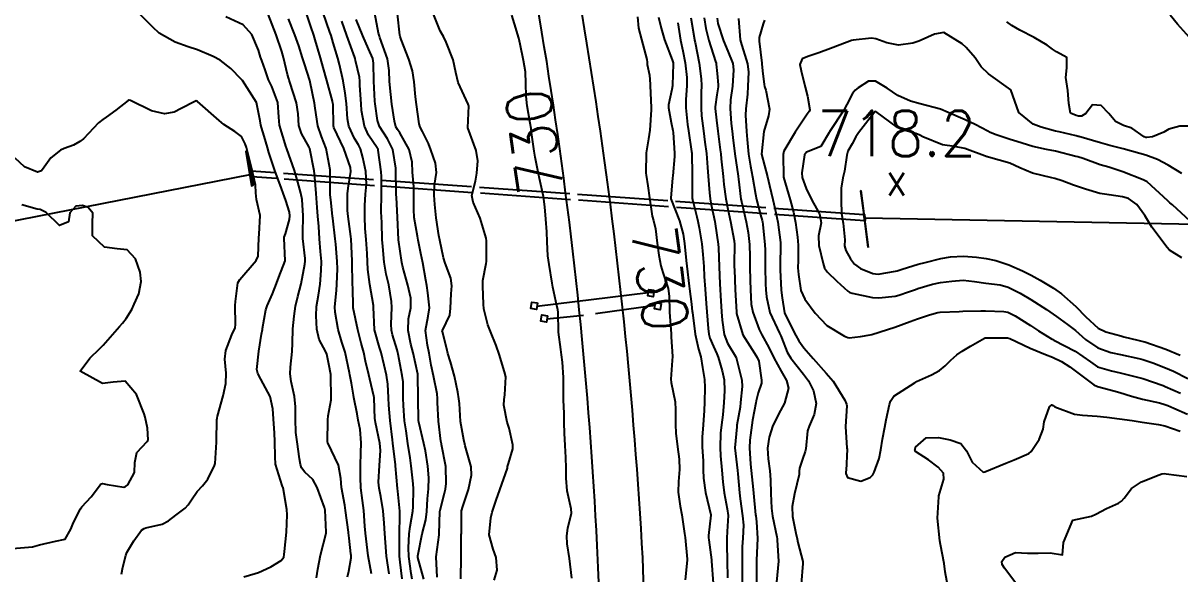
# Model space of a CAD drawing. Header units: metres. Extents: x 318500 to 325275, y 7408834 to 7428799.
# Drawn here: x 320228.5 to 320330.8, y 7412416.1 to 7412464.8 of the extents above; entities that cross this region are included whole.
import ezdxf
from ezdxf.enums import TextEntityAlignment as Align

# ---------------------------------------------------------------- set-up
doc = ezdxf.new("R2010")
doc.units = ezdxf.units.M
doc.header["$MEASUREMENT"] = 0
doc.linetypes.add('CONTINUO', pattern=[0])
doc.linetypes.add('TRACEJADO', pattern=[8.7, 8, -0.7])
for name, color, linetype in [('BUEIRO', 151, 'Continuous'), ('Cotas', 45, 'Continuous'), ('Curvas de Nivel 1m', 11, 'Continuous'), ('Curvas de Nivel 5m', 15, 'Continuous'), ('GALERIA', 45, 'Continuous'), ('Linha Férrea', 20, 'Continuous'), ('Pontos Cotados', 45, 'Continuous'), ('Pórticos', 45, 'Continuous'), ('TEXTO', 45, 'Continuous')]:
    doc.layers.add(name, color=color, linetype=linetype)
doc.styles.add('Style-STANDARD', font='STANDARD.shx')

# ---------------------------------------------------------------- blocks, each defined once
blk = doc.blocks.new('ELVTXT_15')
at = {"layer": 'Pontos Cotados', "linetype": 'Continuous', "style": 'Style-STANDARD'}
for s, height, p in [('718.2', 4, (0, 4)), ('x', 3, (0, 0))]:
    blk.add_text(s, height=height, dxfattribs=at).set_placement(p, align=Align.MIDDLE_CENTER)

msp = doc.modelspace()

# ---------------------------------------------------------------- linework, layer by layer
at = {"layer": 'BUEIRO', "linetype": 'CONTINUO'}
for points in [[(320248.3, 7412453.47, 718.75), (320248.2, 7412453.48, 717.63), (320248.7, 7412450.42, 717.57), (320248.87, 7412450.51, 718.73)], [(320248.3, 7412453.47, 718.75), (320248.87, 7412450.51, 718.73)], [(320302.63, 7412450.03, 719.91), (320302.58, 7412449.95, 717.64), (320302.88, 7412447.85, 717.1)], [(320303.29, 7412444.98, 719.87), (320302.63, 7412450.03, 719.91)], [(320303.29, 7412444.98, 719.87), (320303.25, 7412444.99, 718.1), (320302.96, 7412447.33, 717.18)]]:
    msp.add_polyline3d(points, dxfattribs=at)
at = {"layer": 'Curvas de Nivel 1m', "flags": 128}
for points, elevation in [([(320248.02, 7412415.83), (320249.01, 7412416.11), (320249.31, 7412416.22), (320250.4, 7412416.71), (320251.32, 7412417.26), (320251.55, 7412417.56), (320251.6, 7412417.79), (320251.62, 7412418.07), (320251.78, 7412419.78), (320251.85, 7412421.3), (320251.83, 7412421.78), (320251.49, 7412423.71), (320251.46, 7412423.79), (320251.45, 7412423.82), (320251.41, 7412423.91), (320250.83, 7412425.8), (320250.78, 7412426.46), (320250.77, 7412427.8), (320250.73, 7412428.54), (320250.63, 7412429.8), (320250.58, 7412430.71), (320250.34, 7412431.8), (320249.53, 7412433.33), (320249.25, 7412433.81), (320249.17, 7412434.19), (320249.35, 7412435.81), (320249.58, 7412437.3), (320249.66, 7412437.73), (320249.67, 7412437.81), (320249.97, 7412439.45), (320250.09, 7412439.81), (320250.56, 7412440.87), (320250.92, 7412441.8), (320251.12, 7412442.34), (320251.67, 7412443.79), (320251.59, 7412445.79), (320251.6, 7412445.89), (320251.71, 7412446.19), (320252.06, 7412447.45), (320252.09, 7412447.78), (320252.05, 7412448.1), (320251.74, 7412449.13), (320251.5, 7412449.79), (320251.35, 7412450.2), (320250.76, 7412451.8), (320250.24, 7412453.37), (320250.1, 7412453.81), (320249.82, 7412454.82), (320249.59, 7412455.58), (320249.52, 7412455.81), (320249.46, 7412456.19), (320249.14, 7412457.82), (320247.89, 7412459.76), (320247.81, 7412459.84), (320246.86, 7412460.82), (320245.91, 7412461.55), (320245.3, 7412461.88), (320243.92, 7412462.46), (320243.1, 7412462.73), (320241.93, 7412463.13), (320240.53, 7412463.94), (320239.95, 7412464.48), (320238.5, 7412465.96)], 719), ([(320257.19, 7412415.82), (320257.31, 7412416.34), (320257.52, 7412417.51), (320257.51, 7412417.71), (320257.49, 7412417.87), (320257.35, 7412419.26), (320257.29, 7412419.71), (320257.29, 7412419.78), (320257.01, 7412421.71), (320256.94, 7412422.16), (320256.67, 7412423.72), (320256.6, 7412424.54), (320256.39, 7412425.72), (320255.46, 7412427.69), (320255.44, 7412427.73), (320255.43, 7412427.76), (320255.45, 7412429.73), (320255.49, 7412430.07), (320255.74, 7412431.5), (320255.75, 7412431.73), (320255.71, 7412433.56), (320255.7, 7412433.73), (320255.55, 7412434.65), (320255.37, 7412435.54), (320255.28, 7412435.73), (320254.67, 7412436.83), (320254.48, 7412437.75), (320254.43, 7412438.92), (320254.46, 7412439.75), (320254.62, 7412440.76), (320254.77, 7412441.74), (320254.87, 7412442.95), (320254.88, 7412443.74), (320254.81, 7412444.62), (320254.7, 7412445.74), (320254.64, 7412446.82), (320254.57, 7412447.75), (320254.5, 7412448.51), (320254.42, 7412449.75), (320254.31, 7412451.21), (320254.25, 7412451.75), (320253.87, 7412453.7), (320253.85, 7412453.76), (320253.84, 7412453.79), (320253.81, 7412453.85), (320253.12, 7412455.07), (320252.88, 7412455.77), (320252.83, 7412456.79), (320252.68, 7412457.78), (320252.08, 7412459.59), (320252.02, 7412459.79), (320251.99, 7412459.89), (320251.89, 7412460.29), (320251.53, 7412461.79), (320251.38, 7412462.33), (320250.88, 7412463.8), (320250.17, 7412465.61)], 721), ([(320259.31, 7412416.09), (320259.02, 7412417.68), (320258.84, 7412419.18), (320258.79, 7412419.69), (320258.73, 7412420.32), (320258.63, 7412421.69), (320258.51, 7412422.58), (320258.36, 7412423.7), (320258.34, 7412424.61), (320258.35, 7412425.7), (320258.36, 7412426.78), (320258.4, 7412427.7), (320258.31, 7412428.87), (320258.13, 7412429.7), (320258.03, 7412430.24), (320257.76, 7412431.71), (320257.72, 7412431.91), (320257.53, 7412432.97), (320257.4, 7412433.71), (320257.38, 7412433.88), (320256.99, 7412435.72), (320256.69, 7412436.6), (320256.35, 7412437.72), (320256.09, 7412439.25), (320256.08, 7412439.73), (320256.21, 7412441.16), (320256.24, 7412441.72), (320256.29, 7412443.09), (320256.28, 7412443.72), (320256.15, 7412445.27), (320256.1, 7412445.73), (320255.89, 7412447.57), (320255.87, 7412447.73), (320255.74, 7412448.93), (320255.67, 7412449.65), (320255.66, 7412449.73), (320255.66, 7412449.83), (320255.67, 7412451.73), (320255.66, 7412451.85), (320255.3, 7412453.74), (320254.89, 7412454.81), (320254.56, 7412455.75), (320254.32, 7412457.29), (320254.26, 7412457.75), (320253.89, 7412459.61), (320253.85, 7412459.76), (320253.37, 7412461.23), (320253.21, 7412461.77), (320252.89, 7412462.81), (320252.54, 7412463.78), (320251.96, 7412465.2)], 722), ([(320260.88, 7412416.08), (320260.63, 7412417.66), (320260.54, 7412418.86), (320260.5, 7412419.66), (320260.44, 7412420.58), (320260.35, 7412421.67), (320260.13, 7412422.94), (320259.99, 7412423.67), (320259.94, 7412424.2), (320260.01, 7412425.67), (320260.1, 7412427.02), (320260.05, 7412427.67), (320259.66, 7412429.5), (320259.64, 7412429.68), (320259.62, 7412429.81), (320259.54, 7412431.68), (320259.54, 7412431.7), (320259.51, 7412431.82), (320259.16, 7412433.31), (320259.07, 7412433.69), (320258.79, 7412434.92), (320258.62, 7412435.69), (320258.4, 7412436.52), (320258.1, 7412437.7), (320257.7, 7412439.63), (320257.69, 7412439.71), (320257.65, 7412441.39), (320257.64, 7412441.71), (320257.6, 7412443.71), (320257.6, 7412443.79), (320257.5, 7412445.71), (320257.48, 7412445.94), (320257.24, 7412447.71), (320257.19, 7412448.26), (320257.2, 7412449.72), (320257.24, 7412450.23), (320257.49, 7412451.71), (320257.46, 7412452.04), (320256.85, 7412453.72), (320255.98, 7412455.58), (320255.94, 7412455.73), (320255.91, 7412457.68), (320255.9, 7412457.73), (320255.86, 7412457.92), (320255.37, 7412459.74), (320255.05, 7412460.89), (320254.8, 7412461.75), (320254.33, 7412463.36), (320254.21, 7412463.76), (320253.95, 7412464.54), (320253.52, 7412465.77)], 723), ([(320262.03, 7412415.64), (320261.84, 7412417.13), (320261.79, 7412417.65), (320261.78, 7412419.21), (320261.79, 7412419.65), (320261.82, 7412421.2), (320261.82, 7412421.65), (320261.65, 7412423.4), (320261.62, 7412423.65), (320261.44, 7412425.64), (320261.43, 7412425.74), (320261.2, 7412427.65), (320261.16, 7412427.96), (320260.96, 7412429.66), (320260.86, 7412431.01), (320260.83, 7412431.66), (320260.76, 7412432.89), (320260.64, 7412433.66), (320260.43, 7412434.55), (320260.16, 7412435.67), (320260.03, 7412436.13), (320259.59, 7412437.68), (320259.49, 7412439.68), (320259.48, 7412439.83), (320259.17, 7412441.69), (320259, 7412443.03), (320258.96, 7412443.69), (320258.92, 7412444.45), (320258.84, 7412445.69), (320258.75, 7412446.65), (320258.71, 7412447.7), (320258.72, 7412448.68), (320258.79, 7412449.69), (320258.86, 7412450.59), (320258.82, 7412451.69), (320258.56, 7412452.93), (320258.33, 7412453.7), (320258.16, 7412454.05), (320257.82, 7412454.62), (320257.32, 7412455.72), (320257.2, 7412456.35), (320257.09, 7412457.72), (320256.98, 7412458.62), (320256.8, 7412459.72), (320256.47, 7412461.16), (320256.32, 7412461.73), (320255.93, 7412463.08), (320255.74, 7412463.73), (320255.64, 7412464.04), (320255.03, 7412465.74)], 724), ([(320265.12, 7412415.79), (320265.04, 7412417.6), (320265.29, 7412419.54), (320265.31, 7412419.6), (320265.31, 7412419.64), (320265.36, 7412421.6), (320265.36, 7412421.62), (320265.38, 7412421.72), (320265.78, 7412423.22), (320265.86, 7412423.59), (320265.92, 7412424.1), (320265.88, 7412425.59), (320265.51, 7412427.54), (320265.5, 7412427.6), (320265.46, 7412427.84), (320265.25, 7412429.6), (320265.16, 7412431.26), (320265.15, 7412431.61), (320265.11, 7412432.02), (320264.79, 7412433.61), (320264.6, 7412434.57), (320264.42, 7412435.62), (320264.28, 7412436.32), (320264.09, 7412437.62), (320264.32, 7412438.9), (320264.43, 7412439.62), (320264.3, 7412440.96), (320264.2, 7412441.62), (320264.12, 7412442.09), (320263.84, 7412443.63), (320263.68, 7412444.44), (320263.43, 7412445.63), (320263.37, 7412445.97), (320263.1, 7412447.64), (320263.05, 7412448.33), (320263.07, 7412449.64), (320263.05, 7412450.35), (320262.95, 7412451.64), (320262.9, 7412452.53), (320262.64, 7412453.64), (320261.82, 7412455.11), (320261.6, 7412455.43), (320261.48, 7412455.66), (320261.36, 7412456.14), (320261.12, 7412457.66), (320261.01, 7412458.52), (320260.92, 7412459.66), (320260.89, 7412460.65), (320260.74, 7412461.67), (320260.06, 7412463.56), (320260.01, 7412463.68), (320259.94, 7412463.95), (320259.61, 7412465.69)], 727), ([(320267.23, 7412415.65), (320267.24, 7412417.57), (320267.26, 7412419.48), (320267.26, 7412419.57), (320267.27, 7412419.65), (320267.28, 7412421.57), (320267.29, 7412421.67), (320267.39, 7412422.05), (320267.77, 7412423.2), (320267.89, 7412423.57), (320268.15, 7412424.83), (320268.12, 7412425.56), (320267.61, 7412427.42), (320267.56, 7412427.57), (320267.47, 7412427.94), (320267.2, 7412429.57), (320267.1, 7412431.17), (320267.05, 7412431.58), (320266.94, 7412432.16), (320266.65, 7412433.58), (320266.29, 7412434.86), (320266.08, 7412435.59), (320265.98, 7412436), (320265.59, 7412437.52), (320265.58, 7412437.59), (320265.59, 7412437.64), (320266.23, 7412438.97), (320266.31, 7412439.59), (320266.36, 7412440.87), (320266.41, 7412441.59), (320266.32, 7412442.26), (320265.82, 7412443.6), (320265.68, 7412444.06), (320265.36, 7412445.61), (320265.28, 7412446.03), (320265.03, 7412447.61), (320264.91, 7412448.78), (320264.86, 7412449.61), (320264.89, 7412450.49), (320265.07, 7412451.61), (320264.98, 7412452.43), (320264.57, 7412453.62), (320264.37, 7412454.18), (320263.83, 7412455.24), (320263.63, 7412455.63), (320263.54, 7412455.92), (320263.28, 7412457.64), (320263.2, 7412458.31), (320263.08, 7412459.64), (320262.93, 7412460.61), (320262.63, 7412461.64), (320261.94, 7412463.39), (320261.85, 7412463.65), (320261.83, 7412463.77), (320261.62, 7412465.66)], 728), ([(320270.16, 7412415.54), (320270.44, 7412416.41), (320270.34, 7412417.53), (320270.07, 7412418.27), (320269.72, 7412419.54), (320269.86, 7412421.06), (320269.98, 7412421.54), (320270.33, 7412422.61), (320270.68, 7412423.53), (320271.34, 7412425.43), (320271.36, 7412425.52), (320271.36, 7412425.59), (320271.44, 7412425.86), (320271.82, 7412427.15), (320271.83, 7412427.51), (320271.48, 7412428.97), (320271.32, 7412429.52), (320271.01, 7412431.03), (320271.05, 7412431.53), (320271.12, 7412431.92), (320271.19, 7412433.53), (320271.09, 7412433.98), (320270.61, 7412435.53), (320270.35, 7412436.31), (320269.83, 7412437.55), (320269.6, 7412438.14), (320269.24, 7412439.55), (320269.22, 7412439.96), (320269.17, 7412441.55), (320269.17, 7412442.04), (320269.46, 7412443.55), (320269.48, 7412443.74), (320269.48, 7412445.55), (320269.45, 7412445.81), (320268.93, 7412447.56), (320268.32, 7412448.99), (320268.2, 7412449.57), (320268.5, 7412450.83), (320268.64, 7412451.56), (320268.71, 7412452.65), (320268.58, 7412453.56), (320267.83, 7412455.57), (320267.92, 7412457.51), (320267.9, 7412457.57), (320267.86, 7412457.66), (320266.98, 7412459.58), (320266.77, 7412460.46), (320266.55, 7412461.59), (320265.93, 7412463.14), (320265.7, 7412463.6), (320265.39, 7412464.16), (320264.8, 7412465.62)], 729), ([(320284.7, 7412465.35), (320284.93, 7412464.37), (320285.24, 7412463.34), (320285.91, 7412461.59), (320285.99, 7412461.33), (320286, 7412461.24), (320285.95, 7412459.33), (320285.95, 7412459.27), (320285.88, 7412458.96), (320285.59, 7412457.61), (320285.59, 7412457.33), (320285.84, 7412456.04), (320285.98, 7412455.33), (320286, 7412455.16), (320286.11, 7412453.33), (320286.11, 7412453.02), (320285.98, 7412451.33), (320285.96, 7412451.14), (320285.8, 7412449.33), (320285.81, 7412449.27), (320286.56, 7412447.32), (320286.88, 7412446.15), (320287, 7412445.32), (320287.16, 7412443.83), (320287.21, 7412443.31), (320287.42, 7412441.55), (320287.45, 7412441.31), (320287.63, 7412439.95), (320287.69, 7412439.31), (320287.71, 7412439.22), (320287.94, 7412437.3), (320288.26, 7412435.99), (320288.45, 7412435.3), (320288.6, 7412434.34), (320288.77, 7412433.29), (320288.82, 7412432.58), (320288.79, 7412431.29), (320288.75, 7412430.54), (320288.66, 7412429.29), (320288.58, 7412428.18), (320288.58, 7412427.29), (320288.65, 7412426.09), (320288.67, 7412425.29), (320288.69, 7412424.56), (320288.87, 7412423.29), (320289.35, 7412421.31), (320289.35, 7412421.28), (320289.14, 7412419.5), (320289.14, 7412419.28), (320289.16, 7412419.09), (320289.33, 7412417.77), (320289.39, 7412417.33), (320289.39, 7412417.28), (320289.39, 7412417.22), (320289.55, 7412415.28)], 729), ([(320287.58, 7412465.31), (320287.88, 7412463.37), (320287.89, 7412463.31), (320287.94, 7412463.11), (320288.31, 7412461.3), (320288.49, 7412459.9), (320288.51, 7412459.3), (320288.49, 7412458.7), (320288.47, 7412457.3), (320288.52, 7412456.63), (320288.69, 7412455.3), (320288.82, 7412454.29), (320288.94, 7412453.29), (320289.03, 7412452.05), (320289.09, 7412451.29), (320289.22, 7412449.82), (320289.28, 7412449.29), (320289.35, 7412448.89), (320289.68, 7412447.28), (320289.73, 7412447.06), (320290, 7412445.28), (320290.03, 7412444.94), (320290.07, 7412443.27), (320290.13, 7412441.75), (320290.15, 7412441.27), (320290.18, 7412440.73), (320290.28, 7412439.27), (320290.33, 7412438.55), (320290.53, 7412437.27), (320290.82, 7412436.5), (320291.57, 7412435.25), (320292.08, 7412433.24), (320292.1, 7412432.67), (320291.97, 7412431.25), (320291.92, 7412430.84), (320291.65, 7412429.25), (320291.63, 7412429.1), (320291.46, 7412427.25), (320291.7, 7412425.25), (320291.73, 7412424.95), (320291.86, 7412423.25), (320291.93, 7412422.72), (320292.15, 7412421.24), (320292.22, 7412420.39), (320292.16, 7412419.24), (320292.12, 7412418.47), (320292.11, 7412417.24), (320292.11, 7412416.45), (320292.11, 7412415.24)], 727), ([(320288.74, 7412465.3), (320288.89, 7412464.36), (320289.16, 7412463.29), (320289.76, 7412461.43), (320289.81, 7412461.28), (320289.82, 7412461.19), (320289.9, 7412460.36), (320289.99, 7412459.38), (320289.99, 7412459.28), (320289.98, 7412459.19), (320289.88, 7412458.47), (320289.73, 7412457.41), (320289.73, 7412457.28), (320289.84, 7412456.24), (320289.96, 7412455.28), (320290.16, 7412453.63), (320290.21, 7412453.27), (320290.26, 7412452.81), (320290.42, 7412451.27), (320290.49, 7412450.54), (320290.67, 7412449.27), (320290.84, 7412448.36), (320291.07, 7412447.26), (320291.39, 7412445.57), (320291.42, 7412445.25), (320291.41, 7412443.52), (320291.41, 7412443.25), (320291.42, 7412443.01), (320291.5, 7412441.25), (320291.61, 7412439.26), (320291.62, 7412439.14), (320292.16, 7412437.24), (320293.2, 7412435.61), (320293.45, 7412435.23), (320293.57, 7412434.91), (320293.83, 7412433.23), (320293.81, 7412432.96), (320293.52, 7412432.12), (320293.34, 7412431.4), (320293.31, 7412431.23), (320293.03, 7412429.7), (320292.96, 7412429.24), (320292.78, 7412427.93), (320292.75, 7412427.24), (320292.86, 7412425.81), (320292.92, 7412425.24), (320293.08, 7412423.56), (320293.11, 7412423.23), (320293.3, 7412421.31), (320293.31, 7412421.23), (320293.37, 7412420.7), (320293.48, 7412419.23), (320293.39, 7412417.29), (320293.38, 7412417.23), (320293.39, 7412417.17), (320293.38, 7412415.23)], 726), ([(320291.8, 7412465.25), (320291.94, 7412463.36), (320291.96, 7412463.25), (320291.96, 7412463.22), (320292.58, 7412461.24), (320292.67, 7412460.48), (320292.62, 7412459.24), (320292.59, 7412458.53), (320292.44, 7412457.24), (320292.41, 7412456.69), (320292.5, 7412455.24), (320292.54, 7412454.53), (320292.66, 7412453.24), (320292.85, 7412452.18), (320293.03, 7412451.24), (320293.3, 7412449.69), (320293.39, 7412449.23), (320293.74, 7412447.87), (320293.87, 7412447.37), (320293.91, 7412447.23), (320293.93, 7412447.02), (320294.13, 7412445.22), (320294.15, 7412444.77), (320294.14, 7412443.22), (320294.18, 7412441.75), (320294.21, 7412441.22), (320294.25, 7412440.61), (320294.55, 7412439.22), (320295.4, 7412437.4), (320295.51, 7412437.2), (320295.54, 7412437.15), (320295.59, 7412437.01), (320296.1, 7412435.72), (320296.43, 7412435.19), (320297.55, 7412433.77), (320297.97, 7412433.17), (320298.41, 7412432.28), (320298.65, 7412431.16), (320298.48, 7412430.18), (320298.03, 7412429.16), (320297.9, 7412428.75), (320297.74, 7412427.17), (320297.69, 7412426.93), (320297.45, 7412426.23), (320297.17, 7412425.44), (320297.16, 7412425.17), (320297.14, 7412424.89), (320296.75, 7412423.18), (320296.52, 7412422.05), (320296.55, 7412421.18), (320296.86, 7412419.68), (320296.97, 7412419.18), (320297.04, 7412418.86), (320297.34, 7412417.74), (320297.48, 7412417.17), (320297.49, 7412417.01), (320297.32, 7412415.17)], 724), ([(320331.95, 7412463.25), (320330.63, 7412464.74), (320329.98, 7412465.53)], 724), ([(320263.93, 7412415.62), (320263.41, 7412417.55), (320263.4, 7412417.63), (320263.4, 7412417.7), (320263.8, 7412419.62), (320264.11, 7412420.88), (320264.2, 7412421.62), (320264.27, 7412422.74), (320264.37, 7412423.62), (320264.4, 7412424.59), (320264.3, 7412425.62), (320264.08, 7412426.99), (320263.95, 7412427.62), (320263.49, 7412429.52), (320263.47, 7412429.63), (320263.46, 7412429.66), (320263.44, 7412431.63), (320263.44, 7412431.7), (320263.42, 7412433.63), (320263.4, 7412433.77), (320263, 7412435.64), (320262.8, 7412436.42), (320262.55, 7412437.64), (320262.6, 7412438.65), (320262.79, 7412439.64), (320262.79, 7412440.48), (320262.54, 7412441.64), (320262.08, 7412443.23), (320261.99, 7412443.65), (320261.7, 7412445.65), (320261.6, 7412447.65), (320261.51, 7412449.41), (320261.5, 7412449.65), (320261.5, 7412449.91), (320261.47, 7412451.65), (320261.46, 7412451.98), (320261.19, 7412453.66), (320260.73, 7412454.58), (320260.02, 7412455.68), (320259.84, 7412456.21), (320259.64, 7412457.68), (320259.62, 7412457.93), (320259.53, 7412459.69), (320259.5, 7412461.28), (320259.42, 7412461.69), (320259.05, 7412462.56), (320258.55, 7412463.7), (320257.96, 7412465.15)], 726), ([(320286.43, 7412464.85), (320286.66, 7412463.32), (320286.86, 7412462.39), (320287.08, 7412461.32), (320287.2, 7412460.01), (320287.2, 7412459.32), (320287.14, 7412458.04), (320287.13, 7412457.32), (320287.28, 7412455.87), (320287.37, 7412455.31), (320287.64, 7412453.48), (320287.65, 7412453.31), (320287.68, 7412451.41), (320287.68, 7412451.31), (320287.69, 7412449.37), (320287.7, 7412449.31), (320287.75, 7412449.11), (320288.11, 7412447.68), (320288.19, 7412447.3), (320288.3, 7412446.72), (320288.55, 7412445.3), (320288.64, 7412444.34), (320288.71, 7412443.29), (320288.76, 7412442.4), (320288.83, 7412441.29), (320288.91, 7412440.01), (320288.97, 7412439.29), (320289.1, 7412437.79), (320289.16, 7412437.29), (320289.25, 7412436.95), (320289.58, 7412436.2), (320289.87, 7412435.57), (320289.99, 7412435.27), (320290.34, 7412434.06), (320290.51, 7412433.27), (320290.55, 7412432.29), (320290.5, 7412431.27), (320290.4, 7412430.17), (320290.28, 7412429.27), (320290.2, 7412428.54), (320290.16, 7412427.27), (320290.19, 7412426.53), (320290.3, 7412425.27), (320290.39, 7412424.23), (320290.52, 7412423.26), (320290.79, 7412421.86), (320290.86, 7412421.26), (320290.77, 7412419.85), (320290.74, 7412419.26), (320290.75, 7412418.67), (320290.79, 7412417.26), (320290.81, 7412415.75)], 728), ([(320294.1, 7412465.1), (320293.96, 7412464.76), (320293.61, 7412463.56), (320293.61, 7412463.23), (320293.84, 7412461.3), (320293.85, 7412461.23), (320293.9, 7412460.6), (320294.05, 7412459.39), (320294.09, 7412459.23), (320294.2, 7412458.91), (320294.54, 7412457.22), (320294.44, 7412456.63), (320294.02, 7412455.23), (320293.81, 7412453.23), (320294.35, 7412451.22), (320294.53, 7412450.46), (320294.81, 7412449.21), (320295, 7412448.46), (320295.26, 7412447.21), (320295.5, 7412445.41), (320295.51, 7412445.2), (320295.47, 7412443.4), (320295.47, 7412443.2), (320295.48, 7412443.01), (320295.57, 7412441.2), (320295.64, 7412440.52), (320295.87, 7412439.2), (320296.05, 7412438.76), (320296.87, 7412437.18), (320297.13, 7412436.72), (320297.58, 7412436.1), (320298.39, 7412435.16), (320299.55, 7412433.85), (320300.16, 7412433.14), (320301.18, 7412431.46), (320301.33, 7412431.12), (320301.36, 7412430.97), (320301.26, 7412429.12), (320301.38, 7412427.2), (320301.39, 7412427.12), (320301.31, 7412425.24), (320301.29, 7412425.12), (320301.28, 7412424.97), (320301.42, 7412424.61), (320302.61, 7412424.29), (320303.43, 7412424.61), (320303.67, 7412424.85), (320303.79, 7412425.09), (320304.22, 7412426.31), (320304.38, 7412427.08), (320304.54, 7412428.01), (320304.74, 7412429.08), (320304.86, 7412429.71), (320305.14, 7412431.07), (320305.22, 7412431.38), (320305.53, 7412431.83), (320307.42, 7412433.04), (320307.5, 7412433.08), (320307.54, 7412433.1), (320308.87, 7412433.7), (320309.56, 7412434.09), (320310.06, 7412434.51), (320310.56, 7412435), (320311.1, 7412435.47), (320311.58, 7412435.81), (320312.32, 7412436.25), (320313.54, 7412436.96), (320313.6, 7412436.98), (320313.62, 7412436.98), (320315.6, 7412436.99), (320315.8, 7412436.93), (320317.59, 7412436.06), (320318.96, 7412435.5), (320319.58, 7412435.26), (320320.37, 7412434.87), (320321.1, 7412434.4), (320321.56, 7412434.07), (320323.22, 7412432.83), (320323.54, 7412432.66), (320325.01, 7412432.28), (320325.53, 7412432.14), (320326.56, 7412431.81), (320327.53, 7412431.55), (320329.04, 7412431.24), (320329.52, 7412431.09), (320329.77, 7412430.99), (320330.29, 7412430.74), (320331.51, 7412430.23)], 723), ([(320331.85, 7412455.7), (320330.84, 7412455.72), (320329.85, 7412455.44), (320329.42, 7412455.17), (320328.43, 7412454.76), (320327.91, 7412454.7), (320327.84, 7412454.71), (320327.69, 7412454.77), (320326.58, 7412455.52), (320325.85, 7412455.76), (320325.15, 7412456.11), (320324.54, 7412456.82), (320323.87, 7412457.55), (320323.11, 7412457.59), (320322.51, 7412456.84), (320322.12, 7412456.59), (320321.86, 7412456.61), (320321.67, 7412456.66), (320321.17, 7412456.86), (320321.01, 7412457.72), (320320.92, 7412458.86), (320320.76, 7412460.01), (320320.84, 7412460.87), (320320.84, 7412461.78), (320319.93, 7412462.29), (320319.57, 7412462.52), (320319.11, 7412462.89), (320317.95, 7412463.57), (320316.67, 7412464.22), (320315.97, 7412464.62), (320315.54, 7412464.94)], 723), ([(320331.01, 7412451.51), (320329.8, 7412452.26), (320328.85, 7412452.76), (320327.82, 7412453.14), (320327.3, 7412453.29), (320325.82, 7412453.7), (320324.63, 7412454.01), (320323.83, 7412454.23), (320321.89, 7412454.8), (320321.84, 7412454.81), (320321.67, 7412454.85), (320320.17, 7412455.2), (320319.84, 7412455.28), (320318.56, 7412455.61), (320317.85, 7412455.9), (320316.6, 7412456.92), (320315.89, 7412458.93), (320313.91, 7412460.33), (320313.26, 7412460.97), (320312.72, 7412461.77), (320311.94, 7412462.66), (320311.57, 7412462.99), (320309.95, 7412464), (320309.12, 7412463.86), (320307.94, 7412463.32), (320307.74, 7412463.24), (320307.21, 7412463.05), (320305.94, 7412462.87), (320304.92, 7412463.08), (320303.95, 7412463.45), (320303.55, 7412463.5), (320301.94, 7412463.33), (320301.78, 7412463.29), (320301.41, 7412463.13), (320299.93, 7412462.57), (320298.9, 7412462.19), (320297.92, 7412461.89), (320297.42, 7412461.67), (320297.22, 7412461.18), (320297.32, 7412460.6), (320297.69, 7412459.17), (320297.88, 7412458.37), (320298.1, 7412457.17), (320298.03, 7412457), (320297.86, 7412456.78), (320296.81, 7412455.19), (320295.81, 7412453.49), (320295.73, 7412453.2), (320295.78, 7412451.2), (320296.37, 7412449.19), (320296.66, 7412448.11), (320296.84, 7412447.18), (320297.02, 7412445.88), (320297.07, 7412445.18), (320297.05, 7412443.81), (320297.04, 7412443.18), (320297.08, 7412442.59), (320297.31, 7412441.18), (320297.64, 7412440.39), (320298.58, 7412439.16), (320299.6, 7412438.08), (320301.16, 7412437.13), (320301.47, 7412437.01), (320301.59, 7412436.99), (320302.57, 7412437.11), (320303.45, 7412437.24), (320303.59, 7412437.28), (320304.96, 7412437.72), (320305.61, 7412437.91), (320306.97, 7412438.41), (320307.62, 7412438.67), (320308.69, 7412439.02), (320309.42, 7412439.22), (320309.62, 7412439.25), (320311.3, 7412439.31), (320311.63, 7412439.33), (320313.22, 7412439.38), (320313.63, 7412439.37), (320315.25, 7412439.31), (320315.62, 7412439.24), (320316.27, 7412438.92), (320317.61, 7412438.07), (320318.32, 7412437.61), (320319.48, 7412436.88), (320319.6, 7412436.82), (320319.7, 7412436.77), (320321.58, 7412435.8), (320322.92, 7412434.84), (320323.56, 7412434.42), (320324.79, 7412434.05), (320325.56, 7412433.89), (320326.73, 7412433.6), (320327.55, 7412433.37), (320329.36, 7412432.75), (320329.54, 7412432.68), (320330.89, 7412432.09)], 722), ([(320331.74, 7412447.31), (320330.2, 7412448.74), (320329.96, 7412448.94), (320329.76, 7412449.11), (320327.94, 7412450.77), (320327.78, 7412450.88), (320327.58, 7412450.97), (320325.79, 7412451.67), (320324.55, 7412452.07), (320323.8, 7412452.3), (320322.29, 7412452.85), (320321.81, 7412452.99), (320321.62, 7412453.04), (320319.82, 7412453.5), (320319.05, 7412453.66), (320317.83, 7412453.92), (320316.4, 7412454.35), (320315.83, 7412454.54), (320314.58, 7412454.95), (320314.04, 7412455.16), (320313.84, 7412455.26), (320312.73, 7412455.86), (320311.85, 7412456.26), (320310.13, 7412457.01), (320309.86, 7412457.14), (320309.67, 7412457.21), (320307.87, 7412457.69), (320306.99, 7412457.93), (320305.88, 7412458.42), (320304.95, 7412459.08), (320303.9, 7412459.69), (320303.3, 7412459.7), (320302.37, 7412459.11), (320302.12, 7412458.89), (320301.88, 7412458.6), (320301.36, 7412457.63), (320301.1, 7412457.13), (320299.84, 7412455.2), (320299.82, 7412455.17), (320299.81, 7412455.15), (320299.07, 7412453.91), (320297.81, 7412453.41), (320297.63, 7412453.17), (320297.38, 7412451.59), (320297.42, 7412451.18), (320297.77, 7412450.19), (320298.28, 7412449.16), (320298.94, 7412447.95), (320299.11, 7412447.16), (320298.85, 7412446.02), (320298.89, 7412445.16), (320299.27, 7412443.56), (320299.4, 7412443.15), (320299.67, 7412442.78), (320300.5, 7412441.98), (320301.45, 7412441.12), (320301.65, 7412440.99), (320301.84, 7412440.92), (320303.64, 7412440.54), (320304.21, 7412440.52), (320305.64, 7412440.68), (320305.96, 7412440.75), (320306.83, 7412441.05), (320307.44, 7412441.25), (320307.65, 7412441.33), (320308.95, 7412441.73), (320309.66, 7412441.88), (320310.67, 7412442), (320311.67, 7412442.08), (320312.67, 7412441.97), (320313.66, 7412441.81), (320314.94, 7412441.66), (320315.66, 7412441.45), (320316.72, 7412440.92), (320317.64, 7412440.38), (320319.04, 7412439.48), (320319.62, 7412439.08), (320319.91, 7412438.88), (320320.9, 7412438.15), (320321.61, 7412437.62), (320322.5, 7412436.84), (320323.59, 7412436.08), (320324.72, 7412435.68), (320325.58, 7412435.49), (320327.2, 7412435.15), (320327.57, 7412435.05), (320328.44, 7412434.76), (320329.56, 7412434.33), (320330.28, 7412434.02), (320331.55, 7412433.39)], 721), ([(320237.2, 7412416.07), (320237.31, 7412416.68), (320237.57, 7412417.72), (320237.67, 7412417.97), (320238.29, 7412419.01), (320238.95, 7412419.95), (320239.2, 7412420.11), (320239.35, 7412420.15), (320240.8, 7412420.48), (320241.36, 7412420.78), (320241.99, 7412421.29), (320242.82, 7412421.9), (320243.09, 7412422.19), (320243.39, 7412422.64), (320243.9, 7412423.39), (320244.36, 7412423.88), (320244.82, 7412424.47), (320245.43, 7412425.67), (320245.47, 7412425.87), (320245.59, 7412427.74), (320245.59, 7412427.87), (320245.64, 7412429.72), (320245.65, 7412429.87), (320245.69, 7412430.06), (320246.2, 7412431.86), (320246.43, 7412432.95), (320246.44, 7412433.86), (320246.34, 7412435.08), (320246.42, 7412435.86), (320246.96, 7412437.23), (320247.24, 7412437.85), (320247.29, 7412438.15), (320247.26, 7412439.85), (320247.27, 7412440.2), (320247.5, 7412441.84), (320247.65, 7412442.13), (320249.12, 7412443.82), (320249.29, 7412444.2), (320249.35, 7412445.82), (320249.36, 7412446.16), (320249.46, 7412447.81), (320249.15, 7412449.23), (320249.09, 7412449.82), (320249.05, 7412450.53), (320248.76, 7412451.83), (320248.41, 7412453.22), (320248.25, 7412453.83), (320248.14, 7412454.16), (320247.82, 7412454.79), (320247.21, 7412455.23), (320246.25, 7412455.86), (320245.84, 7412456.22), (320243.93, 7412457.89), (320243.86, 7412457.93), (320243.81, 7412457.94), (320243.67, 7412457.89), (320242.48, 7412457.28), (320241.85, 7412456.95), (320240.99, 7412456.79), (320239.85, 7412457.06), (320237.98, 7412457.97), (320237.86, 7412458.01), (320237.83, 7412458), (320237.78, 7412457.97), (320236.7, 7412457.14), (320235.84, 7412456.51), (320235.53, 7412456.31), (320235.16, 7412456.01), (320233.82, 7412454.6), (320233.5, 7412454.34), (320232.94, 7412454.04), (320232.12, 7412453.73), (320231.8, 7412453.58), (320230.95, 7412452.9), (320230.34, 7412452.07), (320230.1, 7412451.75), (320229.77, 7412451.63), (320228.6, 7412452.1), (320227.79, 7412452.88)], 718), ([(320227.56, 7412418.33), (320229.33, 7412418.49), (320229.93, 7412418.66), (320231.34, 7412418.99), (320232.22, 7412419.16), (320232.71, 7412420.04), (320232.9, 7412420.5), (320233.37, 7412421.47), (320233.55, 7412421.85), (320233.68, 7412422.03), (320234.5, 7412422.9), (320235.33, 7412424), (320235.41, 7412424.07), (320235.5, 7412424.09), (320235.92, 7412423.99), (320237.41, 7412423.77), (320237.56, 7412423.82), (320237.75, 7412423.97), (320238.33, 7412425.05), (320238.38, 7412425.96), (320238.56, 7412426.84), (320239.46, 7412427.81), (320239.53, 7412427.88), (320239.55, 7412427.95), (320239.48, 7412428.97), (320239.29, 7412429.95), (320239.21, 7412430.24), (320238.53, 7412431.96), (320237.53, 7412433.13), (320236.45, 7412433.06), (320235.52, 7412432.93), (320233.54, 7412434.03), (320234.4, 7412435.17), (320235.24, 7412436), (320235.57, 7412436.33), (320237.03, 7412437.98), (320237.28, 7412438.29), (320237.6, 7412438.69), (320238.1, 7412439.48), (320238.32, 7412439.96), (320238.73, 7412440.86), (320238.92, 7412441.96), (320238.83, 7412442.79), (320238.43, 7412443.96), (320237.68, 7412444.78), (320236.81, 7412444.86), (320235.68, 7412444.99), (320234.63, 7412446.02), (320234.64, 7412447.09), (320234.66, 7412448.02), (320234.23, 7412448.52), (320233.74, 7412448.7), (320233.14, 7412448.63), (320232.63, 7412448.04), (320232.51, 7412447.25), (320231.71, 7412446.91), (320230.54, 7412448.07), (320229.99, 7412448.33), (320229.73, 7412448.38), (320228.38, 7412448.75)], 717), ([(320310.31, 7412415), (320310.06, 7412416.26), (320309.99, 7412417), (320309.67, 7412418.69), (320309.61, 7412419.01), (320309.38, 7412421.01), (320309.5, 7412422.92), (320309.51, 7412423.01), (320309.96, 7412424.48), (320309.92, 7412425.01), (320309.45, 7412425.54), (320308.61, 7412426.18), (320307.46, 7412426.92), (320307.41, 7412426.99), (320307.4, 7412427.04), (320307.41, 7412427.09), (320307.46, 7412427.29), (320308.38, 7412428.12), (320309.48, 7412428.17), (320310.51, 7412427.96), (320311.47, 7412427.62), (320311.97, 7412426.98), (320312.47, 7412425.99), (320313.44, 7412425.09), (320313.59, 7412425.11), (320315.45, 7412425.9), (320316.18, 7412426.19), (320317.46, 7412426.74), (320317.69, 7412426.91), (320318.39, 7412427.98), (320318.73, 7412428.89), (320318.84, 7412429.55), (320319.3, 7412430.88), (320319.52, 7412431.05), (320319.63, 7412430.99), (320319.77, 7412430.88), (320321.51, 7412430.22), (320322.22, 7412430.13), (320323.51, 7412430.05), (320324.37, 7412429.96), (320325.51, 7412429.82), (320326.62, 7412429.67), (320327.5, 7412429.52), (320328.94, 7412429.31), (320329.5, 7412429.19), (320330.87, 7412428.73)], 724)]:
    msp.add_lwpolyline(points, dxfattribs=dict(at, elevation=elevation))
at = {"layer": 'Curvas de Nivel 5m', "flags": 128}
for points, elevation in [([(320254.46, 7412415.74), (320254.55, 7412416.5), (320254.81, 7412417.74), (320255.3, 7412419.68), (320255.31, 7412419.73), (320255.31, 7412419.77), (320255.21, 7412421.73), (320255.15, 7412421.97), (320254.5, 7412423.74), (320254.12, 7412424.45), (320253.42, 7412425.08), (320253.12, 7412425.46), (320253.02, 7412425.77), (320252.95, 7412426.26), (320252.74, 7412427.77), (320252.63, 7412428.61), (320252.58, 7412429.77), (320252.59, 7412430.87), (320252.49, 7412431.78), (320252.19, 7412433.12), (320252.11, 7412433.78), (320252.14, 7412434.37), (320252.3, 7412435.78), (320252.32, 7412436.52), (320252.34, 7412437.78), (320252.48, 7412438.91), (320252.58, 7412439.78), (320252.78, 7412440.63), (320253.09, 7412441.77), (320253.4, 7412443.49), (320253.44, 7412443.76), (320253.44, 7412444), (320253.24, 7412445.77), (320253.25, 7412446.23), (320253.28, 7412447.77), (320253.19, 7412449.22), (320253.07, 7412449.77), (320252.78, 7412450.76), (320252.49, 7412451.78), (320251.81, 7412453.71), (320251.78, 7412453.79), (320251.76, 7412453.84), (320251.17, 7412455.8), (320251.12, 7412456.52), (320251.02, 7412457.8), (320250.48, 7412459.21), (320250.2, 7412459.81), (320249.9, 7412460.69), (320249.6, 7412461.51), (320249.49, 7412461.82), (320249.3, 7412462.44), (320248.72, 7412463.83), (320247.95, 7412464.67), (320246.42, 7412465.4)], 720), ([(320277.04, 7412415.71), (320276.82, 7412417.45), (320276.64, 7412418.75), (320276.6, 7412419.45), (320276.67, 7412420.14), (320277, 7412421.45), (320276.99, 7412421.84), (320276.64, 7412423.45), (320276.53, 7412424.57), (320276.53, 7412425.45), (320276.52, 7412426.38), (320276.45, 7412427.46), (320276.38, 7412428.55), (320276.37, 7412429.46), (320276.36, 7412430.31), (320276.31, 7412431.46), (320276.29, 7412432.7), (320276.29, 7412433.46), (320276.2, 7412434.82), (320276.13, 7412435.46), (320276.06, 7412435.95), (320275.87, 7412437.47), (320275.83, 7412439.26), (320275.81, 7412439.47), (320275.63, 7412440.23), (320275.36, 7412441.47), (320275.3, 7412441.83), (320275.02, 7412443.48), (320274.91, 7412444.25), (320274.85, 7412445.48), (320274.82, 7412446.37), (320274.74, 7412447.48), (320274.65, 7412448.57), (320274.53, 7412449.48), (320274.17, 7412451.09), (320274.08, 7412451.49), (320273.8, 7412452.96), (320273.72, 7412453.49), (320273.48, 7412455.15), (320273.43, 7412455.5), (320273.36, 7412455.98), (320273.1, 7412457.5), (320273.01, 7412458.36), (320272.98, 7412459.5), (320272.93, 7412460.53), (320272.77, 7412461.51), (320272.47, 7412462.97), (320272.35, 7412463.51), (320271.96, 7412464.78), (320271.74, 7412465.52)], 730), ([(320282.84, 7412465.38), (320282.94, 7412464.39), (320283.2, 7412463.37), (320283.67, 7412461.61), (320283.7, 7412461.36), (320283.71, 7412461.17), (320283.9, 7412460.22), (320283.97, 7412459.44), (320283.97, 7412459.36), (320283.96, 7412459.28), (320284.05, 7412457.36), (320284.05, 7412457.16), (320283.95, 7412455.36), (320283.82, 7412454.6), (320283.61, 7412453.36), (320283.58, 7412451.56), (320283.61, 7412451.36), (320283.77, 7412450.42), (320283.9, 7412449.36), (320284.14, 7412447.76), (320284.26, 7412447.35), (320284.44, 7412446.63), (320284.58, 7412445.35), (320284.73, 7412444.3), (320284.91, 7412443.34), (320285.08, 7412442.75), (320285.55, 7412441.33), (320285.64, 7412440.68), (320285.68, 7412439.33), (320285.69, 7412439.26), (320285.82, 7412437.33), (320285.84, 7412437.07), (320285.94, 7412435.33), (320285.93, 7412434.96), (320285.81, 7412433.33), (320285.84, 7412433.02), (320286.17, 7412431.32), (320286.22, 7412430.61), (320286.21, 7412429.32), (320286.25, 7412428.55), (320286.4, 7412427.32), (320286.53, 7412426.23), (320286.56, 7412425.32), (320286.47, 7412424.26), (320286.46, 7412423.32), (320286.63, 7412422.08), (320286.76, 7412421.32), (320287.02, 7412419.65), (320287.06, 7412419.31), (320287.25, 7412417.39), (320287.25, 7412417.31), (320287.06, 7412415.55)], 730), ([(320289.89, 7412465.28), (320289.96, 7412464.8), (320290.46, 7412463.27), (320290.84, 7412462.35), (320291.28, 7412461.26), (320291.35, 7412460.71), (320291.24, 7412459.26), (320291.09, 7412458.04), (320291.06, 7412457.26), (320291.15, 7412455.95), (320291.23, 7412455.26), (320291.29, 7412454.72), (320291.46, 7412453.26), (320291.75, 7412451.28), (320291.75, 7412451.25), (320291.78, 7412451.03), (320292, 7412449.25), (320292.07, 7412448.92), (320292.47, 7412447.24), (320292.64, 7412446.31), (320292.76, 7412445.24), (320292.78, 7412444.14), (320292.78, 7412443.24), (320292.81, 7412442.08), (320292.85, 7412441.24), (320292.91, 7412439.96), (320293.04, 7412439.24), (320293.6, 7412437.71), (320293.85, 7412437.23), (320294.48, 7412436.12), (320294.92, 7412435.21), (320295.55, 7412434.04), (320296.04, 7412433.19), (320296.2, 7412432.52), (320295.85, 7412431.19), (320295.5, 7412430.54), (320294.83, 7412429.21), (320294.49, 7412428.2), (320294.35, 7412427.22), (320294.4, 7412426.26), (320294.56, 7412425.21), (320294.63, 7412424.42), (320294.66, 7412423.21), (320294.71, 7412421.89), (320294.8, 7412421.21), (320295.19, 7412419.37), (320295.21, 7412419.2), (320295.22, 7412419.07), (320295.33, 7412417.2), (320295.15, 7412415.36)], 725), ([(320262.91, 7412415.63), (320262.83, 7412416.12), (320262.61, 7412417.64), (320262.58, 7412418.39), (320262.65, 7412419.64), (320262.72, 7412420.27), (320262.98, 7412421.63), (320263.01, 7412422.01), (320263.02, 7412423.63), (320263, 7412424.05), (320262.82, 7412425.64), (320262.72, 7412426.36), (320262.54, 7412427.64), (320262.37, 7412428.75), (320262.24, 7412429.64), (320262.14, 7412431), (320262.12, 7412431.64), (320262.1, 7412433.08), (320262.04, 7412433.64), (320261.67, 7412435.54), (320261.65, 7412435.65), (320261.57, 7412435.92), (320261.17, 7412437.24), (320261.08, 7412437.66), (320261.06, 7412438.2), (320261.11, 7412439.66), (320261.09, 7412440.2), (320260.86, 7412441.66), (320260.62, 7412442.62), (320260.43, 7412443.67), (320260.31, 7412445.05), (320260.27, 7412445.67), (320260.22, 7412447.18), (320260.2, 7412447.67), (320260.18, 7412448.12), (320260.19, 7412449.67), (320260.2, 7412451.25), (320260.17, 7412451.67), (320259.91, 7412453.58), (320259.89, 7412453.68), (320259.86, 7412453.73), (320259.81, 7412453.8), (320259.04, 7412454.91), (320258.68, 7412455.7), (320258.44, 7412457.11), (320258.39, 7412457.7), (320258.29, 7412459.3), (320258.27, 7412459.7), (320258.24, 7412460.05), (320257.91, 7412461.52), (320257.86, 7412461.71), (320257.84, 7412461.78), (320257.13, 7412463.72), (320256.7, 7412464.99)], 725), ([(320331.01, 7412444.05), (320329.93, 7412444.75), (320329.7, 7412444.98), (320328.36, 7412446.76), (320327.75, 7412447.8), (320327.04, 7412448.78), (320326.28, 7412449.31), (320325.77, 7412449.47), (320324.57, 7412449.62), (320323.77, 7412449.76), (320322.49, 7412450.13), (320321.78, 7412450.37), (320321.42, 7412450.5), (320320.41, 7412450.87), (320319.78, 7412451.08), (320319.52, 7412451.15), (320317.79, 7412451.54), (320316.68, 7412452.03), (320315.8, 7412452.44), (320313.92, 7412452.96), (320313.81, 7412452.99), (320313.78, 7412453), (320311.82, 7412453.74), (320310.91, 7412453.91), (320309.83, 7412454.06), (320308.1, 7412454.77), (320307.84, 7412454.9), (320307.47, 7412455.05), (320306.21, 7412455.43), (320305.85, 7412455.6), (320303.95, 7412457), (320303.86, 7412456.98), (320302.4, 7412455.11), (320302.18, 7412454.77), (320301.83, 7412454.14), (320301.45, 7412453.49), (320301.36, 7412453.13), (320301.17, 7412451.74), (320301.03, 7412451.13), (320300.87, 7412450.23), (320300.86, 7412449.13), (320300.9, 7412447.98), (320301.04, 7412447.13), (320301.19, 7412445.65), (320301.17, 7412445.13), (320301.28, 7412444.71), (320301.69, 7412443.98), (320302.06, 7412443.49), (320302.58, 7412443.11), (320303.67, 7412442.66), (320304.13, 7412442.62), (320305.68, 7412442.88), (320305.83, 7412442.92), (320306.26, 7412443.06), (320307.68, 7412443.5), (320308.31, 7412443.66), (320309.69, 7412443.99), (320310.55, 7412444.15), (320311.69, 7412444.21), (320312.85, 7412444.13), (320313.69, 7412444), (320314.55, 7412443.81), (320315.69, 7412443.44), (320316.91, 7412442.92), (320317.67, 7412442.53), (320318.49, 7412442.08), (320319.66, 7412441.37), (320320.36, 7412440.87), (320321.63, 7412439.75), (320322.52, 7412438.84), (320323.61, 7412437.84), (320324.29, 7412437.5), (320325.6, 7412437.15), (320325.88, 7412437.08), (320327.12, 7412436.78), (320327.6, 7412436.66), (320327.74, 7412436.63), (320329.59, 7412435.99), (320330.87, 7412435.44)], 720), ([(320316.6, 7412414.92), (320315.32, 7412416.59), (320315.12, 7412416.93), (320315.1, 7412417.17), (320315.34, 7412417.57), (320316.28, 7412417.98), (320317.35, 7412417.92), (320318.31, 7412417.93), (320319.35, 7412417.95), (320320.45, 7412417.76), (320320.55, 7412418.86), (320321.38, 7412420.85), (320323.01, 7412421.21), (320323.39, 7412421.36), (320324.34, 7412421.87), (320325.4, 7412422.36), (320325.67, 7412422.53), (320325.91, 7412422.79), (320326.55, 7412423.65), (320327.43, 7412424.23), (320327.83, 7412424.37), (320328.77, 7412424.76), (320329.24, 7412424.95), (320329.44, 7412424.97), (320329.64, 7412424.94), (320331.44, 7412424.72)], 725)]:
    msp.add_lwpolyline(points, dxfattribs=dict(at, elevation=elevation))
at = {"layer": 'GALERIA', "linetype": 'TRACEJADO', "flags": 128}
for points in [[(320302.88, 7412447.85), (320248.63, 7412451.74)], [(320302.96, 7412447.33), (320248.73, 7412451.22)]]:
    msp.add_lwpolyline(points, dxfattribs=at)
at = {"layer": 'GALERIA', "linetype": 'CONTINUO'}
for points in [[(320302.96, 7412447.33, 717.18), (320303.03, 7412447.38, 717.92), (320303, 7412447.63, 718.29), (320302.95, 7412447.85, 718.06), (320302.88, 7412447.85, 717.1)], [(320302.96, 7412447.33, 717.18), (320302.88, 7412447.85, 717.1)]]:
    msp.add_polyline3d(points, dxfattribs=at)
at = {"layer": 'Linha Férrea'}
for points in [[(320008.85, 7411791.35), (320030.52, 7411841.11, -0.005892), (320095.47, 7411981.46, -0.040973), (320184.86, 7412131.82, 0.030174), (320242.25, 7412223.4, 0.087341), (320281.94, 7412354.9, 0.031269), (320283.31, 7412417.5, 0.049266), (320270.59, 7412500.2, 0.016981), (320242.6, 7412592.99, -0.039479), (320216.6, 7412699.69, -0.043029)], [(319999.76, 7411780.13, -0.012111), (320067.92, 7411932.4), (320093.52, 7411986.92, -0.031236), (320158.18, 7412099.32), (320188.3, 7412144.4, 0.023786), (320233.28, 7412216.13, 0.100375), (320277.45, 7412355.71, 0.039979), (320279.28, 7412418.61, 0.052818), (320266.4, 7412501.01, 0.015985), (320243.12, 7412578.11, -0.022066), (320218.66, 7412665.02, -0.057292)]]:
    msp.add_lwpolyline(points, format="xyb", dxfattribs=at)
at = {"layer": 'Pórticos'}
for points in [[(320273.94, 7412439.78), (320283.79, 7412440.98)], [(320284.4, 7412439.83), (320279.14, 7412439.1)], [(320274.84, 7412438.66), (320278.06, 7412438.98)]]:
    msp.add_lwpolyline(points, dxfattribs=at)
for points in [[(320284.33, 7412441.19), (320284.24, 7412440.62), (320283.75, 7412440.7), (320283.84, 7412441.27)], [(320273.99, 7412440.07), (320273.9, 7412439.49), (320273.4, 7412439.57), (320273.49, 7412440.14)], [(320284.93, 7412440.03), (320284.84, 7412439.46), (320284.35, 7412439.54), (320284.44, 7412440.11)], [(320274.89, 7412438.94), (320274.8, 7412438.37), (320274.3, 7412438.45), (320274.39, 7412439.02)]]:
    msp.add_lwpolyline(points, close=True, dxfattribs=at)
at = {"layer": 'TEXTO', "linetype": 'CONTINUO'}
for points in [[(320248.54, 7412451.41, 0), (320205.02, 7412442.88, 0)], [(320302.98, 7412447.59, 718.24), (320497.31, 7412443.87, 41.36)]]:
    msp.add_polyline3d(points, dxfattribs=at)

# ---------------------------------------------------------------- block references
at = {"layer": 'Pontos Cotados', "linetype": 'Continuous'}
msp.add_blockref('ELVTXT_15', (320305.78, 7412451.07, 718.18), dxfattribs=at)

# ---------------------------------------------------------------- texts
at = {"layer": 'Cotas', "style": 'Style-STANDARD'}
for rotation, p in [(97.9121, (320273.71, 7412454.35, 730)), (277.5147, (320284.85, 7412442.22, 730))]:
    msp.add_text('730', height=4, rotation=rotation, dxfattribs=at).set_placement(p, align=Align.MIDDLE_CENTER)

doc.saveas('drawing.dxf')
